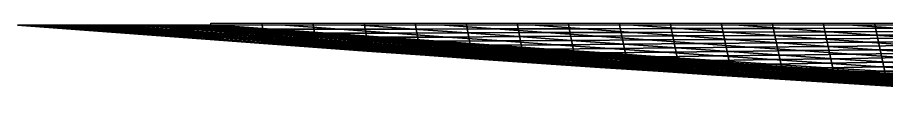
# Model space of a CAD drawing. Header units: millimetres. Extents: x 3030 to 6454, y -123 to 0.
# Drawn here: x 3030 to 4186, y -88 to 0 of the extents above; entities that cross this region are included whole.
import ezdxf

# ---------------------------------------------------------------- set-up
doc = ezdxf.new("R2010")
doc.units = ezdxf.units.MM
doc.header["$MEASUREMENT"] = 0
doc.layers.add('Wing Flap Curves', color=18, linetype='Continuous', true_color=0x000000)

msp = doc.modelspace()

# ---------------------------------------------------------------- meshes
at = {"layer": 'Wing Flap Curves'}
mesh = msp.add_polyface(dxfattribs=at)
corners = [(3287.3, 0, 1795.5), (3355.2, 0, 1789.6), (3356.3, -7.7, 1789.5), (3287.3, -2.5, 1795.5), (3341.7, -7.7, 2204.8), (3272.3, -2.5, 2204.8), (3320.4, -7.8, 2804.1), (3250.2, -2.5, 2804.1), (3299, -7.8, 3403.3), (3228.2, -2.5, 3403.3), (3277.7, -7.9, 4002.6), (3206.2, -2.5, 4002.6), (3256.4, -7.9, 4601.9), (3184.1, -2.5, 4601.9), (3235, -8, 5201.2), (3162.1, -2.5, 5201.2), (3213.7, -8, 5800.4), (3140.1, -2.5, 5800.4), (3192.4, -8.1, 6399.7), (3118, -2.5, 6399.7), (3171, -8.1, 6999), (3096, -2.5, 6999), (3149.7, -8.2, 7598.3), (3074, -2.5, 7598.3), (3128.4, -8.2, 8197.5), (3051.9, -2.5, 8197.5), (3107.4, -8.3, 8796.8), (3029.9, -2.5, 8796.8), (3156, -8.2, 9396.1), (3078.9, -2.5, 9396.1), (3217, -8.1, 9995.3), (3140.7, -2.5, 9995.3), (3288.1, -8, 10594.6), (3213, -2.5, 10594.6), (3368.4, -7.9, 11193.9), (3294.7, -2.5, 11193.9), (3458.1, -7.7, 11793.2), (3386.1, -2.5, 11793.2), (3423, 0, 1783.6), (3425.2, -12.8, 1783.4), (3411.1, -12.9, 2204.8), (3390.5, -13, 2804.1), (3369.9, -13.1, 3403.3), (3349.2, -13.2, 4002.6), (3328.6, -13.3, 4601.9), (3308, -13.4, 5201.2), (3287.3, -13.5, 5800.4), (3266.7, -13.6, 6399.7), (3246.1, -13.7, 6999), (3225.4, -13.8, 7598.3), (3204.8, -14, 8197.5), (3184.8, -14.1, 8796.8), (3233, -13.9, 9396.1), (3293.2, -13.7, 9995.3), (3363.2, -13.5, 10594.6), (3442.1, -13.2, 11193.9), (3480.6, -18.1, 2204.8), (3460.6, -18.2, 2804.1), (3440.7, -18.4, 3403.3), (3420.8, -18.6, 4002.6), (3400.8, -18.7, 4601.9), (3380.9, -18.9, 5201.2), (3361, -19, 5800.4), (3341, -19.2, 6399.7), (3321.1, -19.3, 6999), (3301.2, -19.5, 7598.3), (3281.2, -19.7, 8197.5), (3262.3, -19.9, 8796.8), (3310.1, -19.5, 9396.1), (3369.5, -19.2, 9995.3), (3438.3, -18.9, 10594.6), (3515.8, -18.6, 11193.9), (3473.1, -24.1, 4601.9), (3453.9, -24.3, 5201.2), (3434.6, -24.5, 5800.4), (3415.4, -24.7, 6399.7), (3396.2, -24.9, 6999), (3376.9, -25.1, 7598.3), (3357.7, -25.3, 8197.5), (3339.7, -25.6, 8796.8), (3387.1, -25.1, 9396.1), (3445.7, -24.8, 9995.3), (3513.4, -24.3, 10594.6), (3471.2, -30.4, 6999), (3452.7, -30.7, 7598.3), (3434.1, -30.9, 8197.5), (3417.2, -31.3, 8796.8), (3464.2, -30.7, 9396.1)]
mesh.append_faces([[corners[k] for k in face] for face in [(0, 1, 2, 3), (3, 2, 4, 5), (5, 4, 6, 7), (7, 6, 8, 9), (9, 8, 10, 11), (11, 10, 12, 13), (13, 12, 14, 15), (15, 14, 16, 17), (17, 16, 18, 19), (19, 18, 20, 21), (21, 20, 22, 23), (23, 22, 24, 25), (25, 24, 26, 27), (27, 26, 28, 29), (29, 28, 30, 31), (31, 30, 32, 33), (33, 32, 34, 35), (35, 34, 36, 37), (1, 38, 39, 2), (2, 39, 40, 4), (4, 40, 41, 6), (6, 41, 42, 8), (8, 42, 43, 10), (10, 43, 44, 12), (12, 44, 45, 14), (14, 45, 46, 16), (16, 46, 47, 18), (18, 47, 48, 20), (20, 48, 49, 22), (22, 49, 50, 24), (24, 50, 51, 26), (26, 51, 52, 28), (28, 52, 53, 30), (30, 53, 54, 32), (32, 54, 55, 34), (40, 56, 57, 41), (41, 57, 58, 42), (42, 58, 59, 43), (43, 59, 60, 44), (44, 60, 61, 45), (45, 61, 62, 46), (46, 62, 63, 47), (47, 63, 64, 48), (48, 64, 65, 49), (49, 65, 66, 50), (50, 66, 67, 51), (51, 67, 68, 52), (52, 68, 69, 53), (53, 69, 70, 54), (54, 70, 71, 55), (60, 72, 73, 61), (61, 73, 74, 62), (62, 74, 75, 63), (63, 75, 76, 64), (64, 76, 77, 65), (65, 77, 78, 66), (66, 78, 79, 67), (67, 79, 80, 68), (68, 80, 81, 69), (69, 81, 82, 70), (76, 83, 84, 77), (77, 84, 85, 78), (78, 85, 86, 79), (79, 86, 87, 80)]])
mesh = msp.add_polyface(dxfattribs=at)
corners = [(3386.1, -2.5, 11793.2), (3458.1, -7.7, 11793.2), (3557.1, -7.6, 12392.4), (3487.2, -2.5, 12392.4), (3665.6, -7.4, 12991.7), (3598, -2.5, 12991.7), (3368.4, -7.9, 11193.9), (3442.1, -13.2, 11193.9), (3530, -13, 11793.2), (3627.1, -12.7, 12392.4), (3733.2, -12.3, 12991.7), (3423, 0, 1783.6), (3490.9, 0, 1777.7), (3494.2, -17.9, 1777.4), (3425.2, -12.8, 1783.4), (3480.6, -18.1, 2204.8), (3411.1, -12.9, 2204.8), (3515.8, -18.6, 11193.9), (3602, -18.2, 11793.2), (3697, -17.7, 12392.4), (3558.8, 0, 1771.8), (3563.1, -23, 1771.4), (3550, -23.2, 2204.8), (3530.8, -23.4, 2804.1), (3460.6, -18.2, 2804.1), (3511.6, -23.6, 3403.3), (3440.7, -18.4, 3403.3), (3492.3, -23.9, 4002.6), (3420.8, -18.6, 4002.6), (3473.1, -24.1, 4601.9), (3400.8, -18.7, 4601.9), (3438.3, -18.9, 10594.6), (3513.4, -24.3, 10594.6), (3589.5, -23.8, 11193.9), (3674, -23.3, 11793.2), (3626.6, 0, 1765.8), (3632.1, -28.1, 1765.3), (3619.5, -28.3, 2204.8), (3600.9, -28.6, 2804.1), (3582.4, -28.8, 3403.3), (3563.9, -29.1, 4002.6), (3545.3, -29.4, 4601.9), (3526.8, -29.6, 5201.2), (3453.9, -24.3, 5201.2), (3508.3, -29.9, 5800.4), (3434.6, -24.5, 5800.4), (3489.7, -30.1, 6399.7), (3415.4, -24.7, 6399.7), (3471.2, -30.4, 6999), (3396.2, -24.9, 6999), (3387.1, -25.1, 9396.1), (3464.2, -30.7, 9396.1), (3522, -30.2, 9995.3), (3445.7, -24.8, 9995.3), (3588.5, -29.7, 10594.6), (3663.2, -29.1, 11193.9), (3745.9, -28.4, 11793.2), (3694.5, 0, 1759.9), (3701, -33.1, 1759.3), (3688.9, -33.4, 2204.8), (3671.1, -33.7, 2804.1), (3653.3, -34, 3403.3), (3635.4, -34.3, 4002.6), (3617.6, -34.6, 4601.9), (3599.8, -34.9, 5201.2), (3581.9, -35.2, 5800.4), (3564.1, -35.5, 6399.7), (3546.3, -35.9, 6999), (3528.4, -36.2, 7598.3), (3452.7, -30.7, 7598.3), (3510.6, -36.5, 8197.5), (3434.1, -30.9, 8197.5), (3494.6, -36.9, 8796.8), (3417.2, -31.3, 8796.8), (3541.2, -36.2, 9396.1), (3598.2, -35.6, 9995.3), (3663.7, -35, 10594.6), (3736.9, -34.3, 11193.9), (3707, -39.5, 4002.6), (3689.8, -39.8, 4601.9), (3672.7, -40.2, 5201.2), (3655.6, -40.6, 5800.4), (3638.4, -40.9, 6399.7), (3621.3, -41.3, 6999), (3604.2, -41.6, 7598.3), (3587, -42, 8197.5), (3572.1, -42.5, 8796.8), (3618.3, -41.7, 9396.1), (3674.5, -41, 9995.3), (3738.8, -40.2, 10594.6), (3712.8, -46.2, 6399.7), (3696.4, -46.6, 6999), (3679.9, -47, 7598.3), (3663.5, -47.5, 8197.5), (3649.6, -48, 8796.8), (3695.3, -47, 9396.1)]
mesh.append_faces([[corners[k] for k in face] for face in [(0, 1, 2, 3), (3, 2, 4, 5), (6, 7, 8, 1), (1, 8, 9, 2), (2, 9, 10, 4), (11, 12, 13, 14), (14, 13, 15, 16), (7, 17, 18, 8), (8, 18, 19, 9), (12, 20, 21, 13), (13, 21, 22, 15), (15, 22, 23, 24), (24, 23, 25, 26), (26, 25, 27, 28), (28, 27, 29, 30), (31, 32, 33, 17), (17, 33, 34, 18), (20, 35, 36, 21), (21, 36, 37, 22), (22, 37, 38, 23), (23, 38, 39, 25), (25, 39, 40, 27), (27, 40, 41, 29), (29, 41, 42, 43), (43, 42, 44, 45), (45, 44, 46, 47), (47, 46, 48, 49), (50, 51, 52, 53), (53, 52, 54, 32), (32, 54, 55, 33), (33, 55, 56, 34), (35, 57, 58, 36), (36, 58, 59, 37), (37, 59, 60, 38), (38, 60, 61, 39), (39, 61, 62, 40), (40, 62, 63, 41), (41, 63, 64, 42), (42, 64, 65, 44), (44, 65, 66, 46), (46, 66, 67, 48), (48, 67, 68, 69), (69, 68, 70, 71), (71, 70, 72, 73), (73, 72, 74, 51), (51, 74, 75, 52), (52, 75, 76, 54), (54, 76, 77, 55), (62, 78, 79, 63), (63, 79, 80, 64), (64, 80, 81, 65), (65, 81, 82, 66), (66, 82, 83, 67), (67, 83, 84, 68), (68, 84, 85, 70), (70, 85, 86, 72), (72, 86, 87, 74), (74, 87, 88, 75), (75, 88, 89, 76), (82, 90, 91, 83), (83, 91, 92, 84), (84, 92, 93, 85), (85, 93, 94, 86), (86, 94, 95, 87)]])
mesh = msp.add_polyface(dxfattribs=at)
corners = [(3598, -2.5, 12991.7), (3665.6, -7.4, 12991.7), (3783.6, -7.2, 13591), (3718.7, -2.5, 13591), (3911.5, -7, 14190.3), (3849.3, -2.5, 14190.3), (3733.2, -12.3, 12991.7), (3848.6, -12, 13591), (3973.7, -11.6, 14190.3), (3627.1, -12.7, 12392.4), (3697, -17.7, 12392.4), (3800.8, -17.2, 12991.7), (3913.6, -16.7, 13591), (3602, -18.2, 11793.2), (3674, -23.3, 11793.2), (3766.9, -22.7, 12392.4), (3868.4, -22.1, 12991.7), (3978.6, -21.3, 13591), (3745.9, -28.4, 11793.2), (3836.9, -27.7, 12392.4), (3936.1, -26.9, 12991.7), (3663.2, -29.1, 11193.9), (3736.9, -34.3, 11193.9), (3817.9, -33.5, 11793.2), (3906.8, -32.6, 12392.4), (3694.5, 0, 1759.9), (3762.4, 0, 1754), (3770, -38, 1753.3), (3701, -33.1, 1759.3), (3758.4, -38.4, 2204.8), (3688.9, -33.4, 2204.8), (3741.2, -38.8, 2804.1), (3671.1, -33.7, 2804.1), (3724.1, -39.1, 3403.3), (3653.3, -34, 3403.3), (3707, -39.5, 4002.6), (3635.4, -34.3, 4002.6), (3663.7, -35, 10594.6), (3738.8, -40.2, 10594.6), (3810.6, -39.4, 11193.9), (3889.9, -38.5, 11793.2), (3830.2, 0, 1748), (3839, -42.9, 1747.2), (3827.8, -43.3, 2204.8), (3811.4, -43.8, 2804.1), (3795, -44.2, 3403.3), (3778.5, -44.6, 4002.6), (3762.1, -45, 4601.9), (3689.8, -39.8, 4601.9), (3745.7, -45.4, 5201.2), (3672.7, -40.2, 5201.2), (3729.2, -45.8, 5800.4), (3655.6, -40.6, 5800.4), (3712.8, -46.2, 6399.7), (3638.4, -40.9, 6399.7), (3618.3, -41.7, 9396.1), (3695.3, -47, 9396.1), (3750.7, -46.3, 9995.3), (3674.5, -41, 9995.3), (3813.9, -45.4, 10594.6), (3884.3, -44.5, 11193.9), (3961.9, -43.4, 11793.2), (3898.1, 0, 1742.1), (3908, -47.8, 1741.2), (3897.3, -48.2, 2204.8), (3881.6, -48.7, 2804.1), (3865.8, -49.2, 3403.3), (3850.1, -49.6, 4002.6), (3834.4, -50.1, 4601.9), (3818.6, -50.5, 5201.2), (3802.9, -51, 5800.4), (3787.2, -51.4, 6399.7), (3771.4, -51.9, 6999), (3696.4, -46.6, 6999), (3755.7, -52.4, 7598.3), (3679.9, -47, 7598.3), (3740, -52.8, 8197.5), (3663.5, -47.5, 8197.5), (3727, -53.3, 8796.8), (3649.6, -48, 8796.8), (3772.4, -52.4, 9396.1), (3827, -51.5, 9995.3), (3889.1, -50.5, 10594.6), (3958, -49.4, 11193.9), (3921.7, -54.6, 4002.6), (3906.6, -55.1, 4601.9), (3891.6, -55.6, 5201.2), (3876.6, -56.1, 5800.4), (3861.5, -56.6, 6399.7), (3846.5, -57.1, 6999), (3831.5, -57.6, 7598.3), (3816.4, -58.1, 8197.5), (3804.5, -58.6, 8796.8), (3849.5, -57.6, 9396.1), (3903.3, -56.6, 9995.3), (3921.6, -62.2, 6999), (3907.2, -62.8, 7598.3), (3892.9, -63.3, 8197.5), (3882, -63.8, 8796.8), (3926.6, -62.7, 9396.1)]
mesh.append_faces([[corners[k] for k in face] for face in [(0, 1, 2, 3), (3, 2, 4, 5), (1, 6, 7, 2), (2, 7, 8, 4), (9, 10, 11, 6), (6, 11, 12, 7), (13, 14, 15, 10), (10, 15, 16, 11), (11, 16, 17, 12), (14, 18, 19, 15), (15, 19, 20, 16), (21, 22, 23, 18), (18, 23, 24, 19), (25, 26, 27, 28), (28, 27, 29, 30), (30, 29, 31, 32), (32, 31, 33, 34), (34, 33, 35, 36), (37, 38, 39, 22), (22, 39, 40, 23), (26, 41, 42, 27), (27, 42, 43, 29), (29, 43, 44, 31), (31, 44, 45, 33), (33, 45, 46, 35), (35, 46, 47, 48), (48, 47, 49, 50), (50, 49, 51, 52), (52, 51, 53, 54), (55, 56, 57, 58), (58, 57, 59, 38), (38, 59, 60, 39), (39, 60, 61, 40), (41, 62, 63, 42), (42, 63, 64, 43), (43, 64, 65, 44), (44, 65, 66, 45), (45, 66, 67, 46), (46, 67, 68, 47), (47, 68, 69, 49), (49, 69, 70, 51), (51, 70, 71, 53), (53, 71, 72, 73), (73, 72, 74, 75), (75, 74, 76, 77), (77, 76, 78, 79), (79, 78, 80, 56), (56, 80, 81, 57), (57, 81, 82, 59), (59, 82, 83, 60), (67, 84, 85, 68), (68, 85, 86, 69), (69, 86, 87, 70), (70, 87, 88, 71), (71, 88, 89, 72), (72, 89, 90, 74), (74, 90, 91, 76), (76, 91, 92, 78), (78, 92, 93, 80), (80, 93, 94, 81), (89, 95, 96, 90), (90, 96, 97, 91), (91, 97, 98, 92), (92, 98, 99, 93)]])
mesh = msp.add_polyface(dxfattribs=at)
corners = [(3849.3, -2.5, 14190.3), (3911.5, -7, 14190.3), (4050, -6.9, 14789.5), (3989.9, -2.5, 14789.5), (3973.7, -11.6, 14190.3), (4110, -11.2, 14789.5), (3848.6, -12, 13591), (3913.6, -16.7, 13591), (4035.9, -16.1, 14190.3), (4170, -15.6, 14789.5), (3978.6, -21.3, 13591), (4098.1, -20.6, 14190.3), (3868.4, -22.1, 12991.7), (3936.1, -26.9, 12991.7), (4043.5, -26, 13591), (4160.3, -25.1, 14190.3), (3836.9, -27.7, 12392.4), (3906.8, -32.6, 12392.4), (4003.7, -31.6, 12991.7), (4108.5, -30.6, 13591), (3817.9, -33.5, 11793.2), (3889.9, -38.5, 11793.2), (3976.8, -37.4, 12392.4), (4071.3, -36.3, 12991.7), (4173.5, -35.1, 13591), (3961.9, -43.4, 11793.2), (4046.7, -42.2, 12392.4), (4138.9, -41, 12991.7), (3884.3, -44.5, 11193.9), (3958, -49.4, 11193.9), (4033.9, -48.2, 11793.2), (4116.7, -47, 12392.4), (3898.1, 0, 1742.1), (3966, 0, 1736.1), (3976.9, -52.5, 1735.2), (3908, -47.8, 1741.2), (3966.8, -53, 2204.8), (3897.3, -48.2, 2204.8), (3951.7, -53.5, 2804.1), (3881.6, -48.7, 2804.1), (3936.7, -54.1, 3403.3), (3865.8, -49.2, 3403.3), (3921.7, -54.6, 4002.6), (3850.1, -49.6, 4002.6), (3827, -51.5, 9995.3), (3903.3, -56.6, 9995.3), (3964.2, -55.5, 10594.6), (3889.1, -50.5, 10594.6), (4031.8, -54.3, 11193.9), (4105.9, -53, 11793.2), (4033.8, 0, 1730.2), (4045.9, -57.2, 1729.1), (4036.3, -57.8, 2204.8), (4021.9, -58.3, 2804.1), (4007.6, -58.9, 3403.3), (3993.2, -59.4, 4002.6), (3978.9, -60, 4601.9), (3906.6, -55.1, 4601.9), (3964.6, -60.6, 5201.2), (3891.6, -55.6, 5201.2), (3950.2, -61.1, 5800.4), (3876.6, -56.1, 5800.4), (3935.9, -61.7, 6399.7), (3861.5, -56.6, 6399.7), (3921.6, -62.2, 6999), (3846.5, -57.1, 6999), (3849.5, -57.6, 9396.1), (3926.6, -62.7, 9396.1), (3979.6, -61.6, 9995.3), (4039.4, -60.4, 10594.6), (4105.5, -59.1, 11193.9), (4101.7, 0, 1724.3), (4114.9, -61.8, 1723.1), (4105.7, -62.4, 2204.8), (4092.1, -63, 2804.1), (4078.5, -63.6, 3403.3), (4064.8, -64.2, 4002.6), (4051.2, -64.8, 4601.9), (4037.6, -65.4, 5201.2), (4023.9, -66, 5800.4), (4010.3, -66.6, 6399.7), (3996.6, -67.2, 6999), (3983, -67.8, 7598.3), (3907.2, -62.8, 7598.3), (3969.4, -68.4, 8197.5), (3892.9, -63.3, 8197.5), (3959.5, -68.9, 8796.8), (3882, -63.8, 8796.8), (4003.7, -67.7, 9396.1), (4055.9, -66.5, 9995.3), (4114.6, -65.2, 10594.6), (4123.5, -69.5, 4601.9), (4110.5, -70.2, 5201.2), (4097.6, -70.8, 5800.4), (4084.7, -71.5, 6399.7), (4071.7, -72.1, 6999), (4058.8, -72.8, 7598.3), (4045.9, -73.4, 8197.5), (4037, -73.9, 8796.8), (4080.8, -72.6, 9396.1), (4132.2, -71.3, 9995.3), (4134.6, -77.6, 7598.3), (4122.4, -78.3, 8197.5), (4114.5, -78.8, 8796.8)]
mesh.append_faces([[corners[k] for k in face] for face in [(0, 1, 2, 3), (1, 4, 5, 2), (6, 7, 8, 4), (4, 8, 9, 5), (7, 10, 11, 8), (12, 13, 14, 10), (10, 14, 15, 11), (16, 17, 18, 13), (13, 18, 19, 14), (20, 21, 22, 17), (17, 22, 23, 18), (18, 23, 24, 19), (21, 25, 26, 22), (22, 26, 27, 23), (28, 29, 30, 25), (25, 30, 31, 26), (32, 33, 34, 35), (35, 34, 36, 37), (37, 36, 38, 39), (39, 38, 40, 41), (41, 40, 42, 43), (44, 45, 46, 47), (47, 46, 48, 29), (29, 48, 49, 30), (33, 50, 51, 34), (34, 51, 52, 36), (36, 52, 53, 38), (38, 53, 54, 40), (40, 54, 55, 42), (42, 55, 56, 57), (57, 56, 58, 59), (59, 58, 60, 61), (61, 60, 62, 63), (63, 62, 64, 65), (66, 67, 68, 45), (45, 68, 69, 46), (46, 69, 70, 48), (50, 71, 72, 51), (51, 72, 73, 52), (52, 73, 74, 53), (53, 74, 75, 54), (54, 75, 76, 55), (55, 76, 77, 56), (56, 77, 78, 58), (58, 78, 79, 60), (60, 79, 80, 62), (62, 80, 81, 64), (64, 81, 82, 83), (83, 82, 84, 85), (85, 84, 86, 87), (87, 86, 88, 67), (67, 88, 89, 68), (68, 89, 90, 69), (77, 91, 92, 78), (78, 92, 93, 79), (79, 93, 94, 80), (80, 94, 95, 81), (81, 95, 96, 82), (82, 96, 97, 84), (84, 97, 98, 86), (86, 98, 99, 88), (88, 99, 100, 89), (96, 101, 102, 97), (97, 102, 103, 98)]])
mesh = msp.add_polyface(dxfattribs=at)
corners = [(3989.9, -2.5, 14789.5), (4050, -6.9, 14789.5), (4198.3, -6.6, 15388.8), (4140.8, -2.5, 15388.8), (4356.6, -6.4, 15988.1), (4301.9, -2.5, 15988.1), (4110, -11.2, 14789.5), (4255.8, -10.8, 15388.8), (4170, -15.6, 14789.5), (4313.4, -14.9, 15388.8), (4035.9, -16.1, 14190.3), (4098.1, -20.6, 14190.3), (4230.1, -19.9, 14789.5), (4370.9, -19, 15388.8), (4160.3, -25.1, 14190.3), (4290.1, -24.1, 14789.5), (4043.5, -26, 13591), (4108.5, -30.6, 13591), (4222.6, -29.5, 14190.3), (4350.2, -28.3, 14789.5), (4173.5, -35.1, 13591), (4284.8, -33.9, 14190.3), (4071.3, -36.3, 12991.7), (4138.9, -41, 12991.7), (4238.5, -39.6, 13591), (4347, -38.2, 14190.3), (4046.7, -42.2, 12392.4), (4116.7, -47, 12392.4), (4206.5, -45.6, 12991.7), (4303.5, -44, 13591), (4033.9, -48.2, 11793.2), (4105.9, -53, 11793.2), (4186.7, -51.6, 12392.4), (4274.2, -50, 12991.7), (4031.8, -54.3, 11193.9), (4105.5, -59.1, 11193.9), (4177.9, -57.7, 11793.2), (4256.7, -56.1, 12392.4), (4341.8, -54.5, 12991.7), (4039.4, -60.4, 10594.6), (4114.6, -65.2, 10594.6), (4179.2, -63.8, 11193.9), (4249.9, -62.2, 11793.2), (4326.6, -60.5, 12392.4), (4101.7, 0, 1724.3), (4169.6, 0, 1718.3), (4183.9, -66.3, 1717.1), (4114.9, -61.8, 1723.1), (4175.2, -66.9, 2204.8), (4105.7, -62.4, 2204.8), (4162.3, -67.6, 2804.1), (4092.1, -63, 2804.1), (4149.4, -68.2, 3403.3), (4078.5, -63.6, 3403.3), (4136.4, -68.9, 4002.6), (4064.8, -64.2, 4002.6), (4123.5, -69.5, 4601.9), (4051.2, -64.8, 4601.9), (4055.9, -66.5, 9995.3), (4132.2, -71.3, 9995.3), (4189.7, -69.9, 10594.6), (4253, -68.3, 11193.9), (4321.9, -66.6, 11793.2), (4237.4, 0, 1712.4), (4252.9, -70.6, 1711), (4244.7, -71.3, 2204.8), (4232.5, -72, 2804.1), (4220.2, -72.7, 3403.3), (4208, -73.4, 4002.6), (4195.8, -74.1, 4601.9), (4183.5, -74.8, 5201.2), (4110.5, -70.2, 5201.2), (4171.3, -75.5, 5800.4), (4097.6, -70.8, 5800.4), (4159.1, -76.2, 6399.7), (4084.7, -71.5, 6399.7), (4146.8, -76.9, 6999), (4071.7, -72.1, 6999), (4134.6, -77.6, 7598.3), (4058.8, -72.8, 7598.3), (4037, -73.9, 8796.8), (4114.5, -78.8, 8796.8), (4157.9, -77.4, 9396.1), (4080.8, -72.6, 9396.1), (4208.5, -75.9, 9995.3), (4264.9, -74.4, 10594.6), (4326.7, -72.7, 11193.9), (4314.2, -75.7, 2204.8), (4302.7, -76.4, 2804.1), (4291.1, -77.1, 3403.3), (4279.6, -77.9, 4002.6), (4268.1, -78.6, 4601.9), (4256.5, -79.4, 5201.2), (4245, -80.1, 5800.4), (4233.5, -80.8, 6399.7), (4221.9, -81.6, 6999), (4210.4, -82.3, 7598.3), (4198.9, -83.1, 8197.5), (4122.4, -78.3, 8197.5), (4192, -83.6, 8796.8), (4235, -82, 9396.1), (4284.8, -80.5, 9995.3), (4307.9, -85.4, 6399.7), (4297, -86.2, 6999), (4286.2, -87, 7598.3), (4275.4, -87.7, 8197.5), (4269.5, -88.2, 8796.8), (4312.1, -86.6, 9396.1)]
mesh.append_faces([[corners[k] for k in face] for face in [(0, 1, 2, 3), (3, 2, 4, 5), (1, 6, 7, 2), (6, 8, 9, 7), (10, 11, 12, 8), (8, 12, 13, 9), (11, 14, 15, 12), (16, 17, 18, 14), (14, 18, 19, 15), (17, 20, 21, 18), (22, 23, 24, 20), (20, 24, 25, 21), (26, 27, 28, 23), (23, 28, 29, 24), (30, 31, 32, 27), (27, 32, 33, 28), (34, 35, 36, 31), (31, 36, 37, 32), (32, 37, 38, 33), (39, 40, 41, 35), (35, 41, 42, 36), (36, 42, 43, 37), (44, 45, 46, 47), (47, 46, 48, 49), (49, 48, 50, 51), (51, 50, 52, 53), (53, 52, 54, 55), (55, 54, 56, 57), (58, 59, 60, 40), (40, 60, 61, 41), (41, 61, 62, 42), (45, 63, 64, 46), (46, 64, 65, 48), (48, 65, 66, 50), (50, 66, 67, 52), (52, 67, 68, 54), (54, 68, 69, 56), (56, 69, 70, 71), (71, 70, 72, 73), (73, 72, 74, 75), (75, 74, 76, 77), (77, 76, 78, 79), (80, 81, 82, 83), (83, 82, 84, 59), (59, 84, 85, 60), (60, 85, 86, 61), (65, 87, 88, 66), (66, 88, 89, 67), (67, 89, 90, 68), (68, 90, 91, 69), (69, 91, 92, 70), (70, 92, 93, 72), (72, 93, 94, 74), (74, 94, 95, 76), (76, 95, 96, 78), (78, 96, 97, 98), (98, 97, 99, 81), (81, 99, 100, 82), (82, 100, 101, 84), (94, 102, 103, 95), (95, 103, 104, 96), (96, 104, 105, 97), (97, 105, 106, 99), (99, 106, 107, 100)]])

doc.saveas('drawing.dxf')
